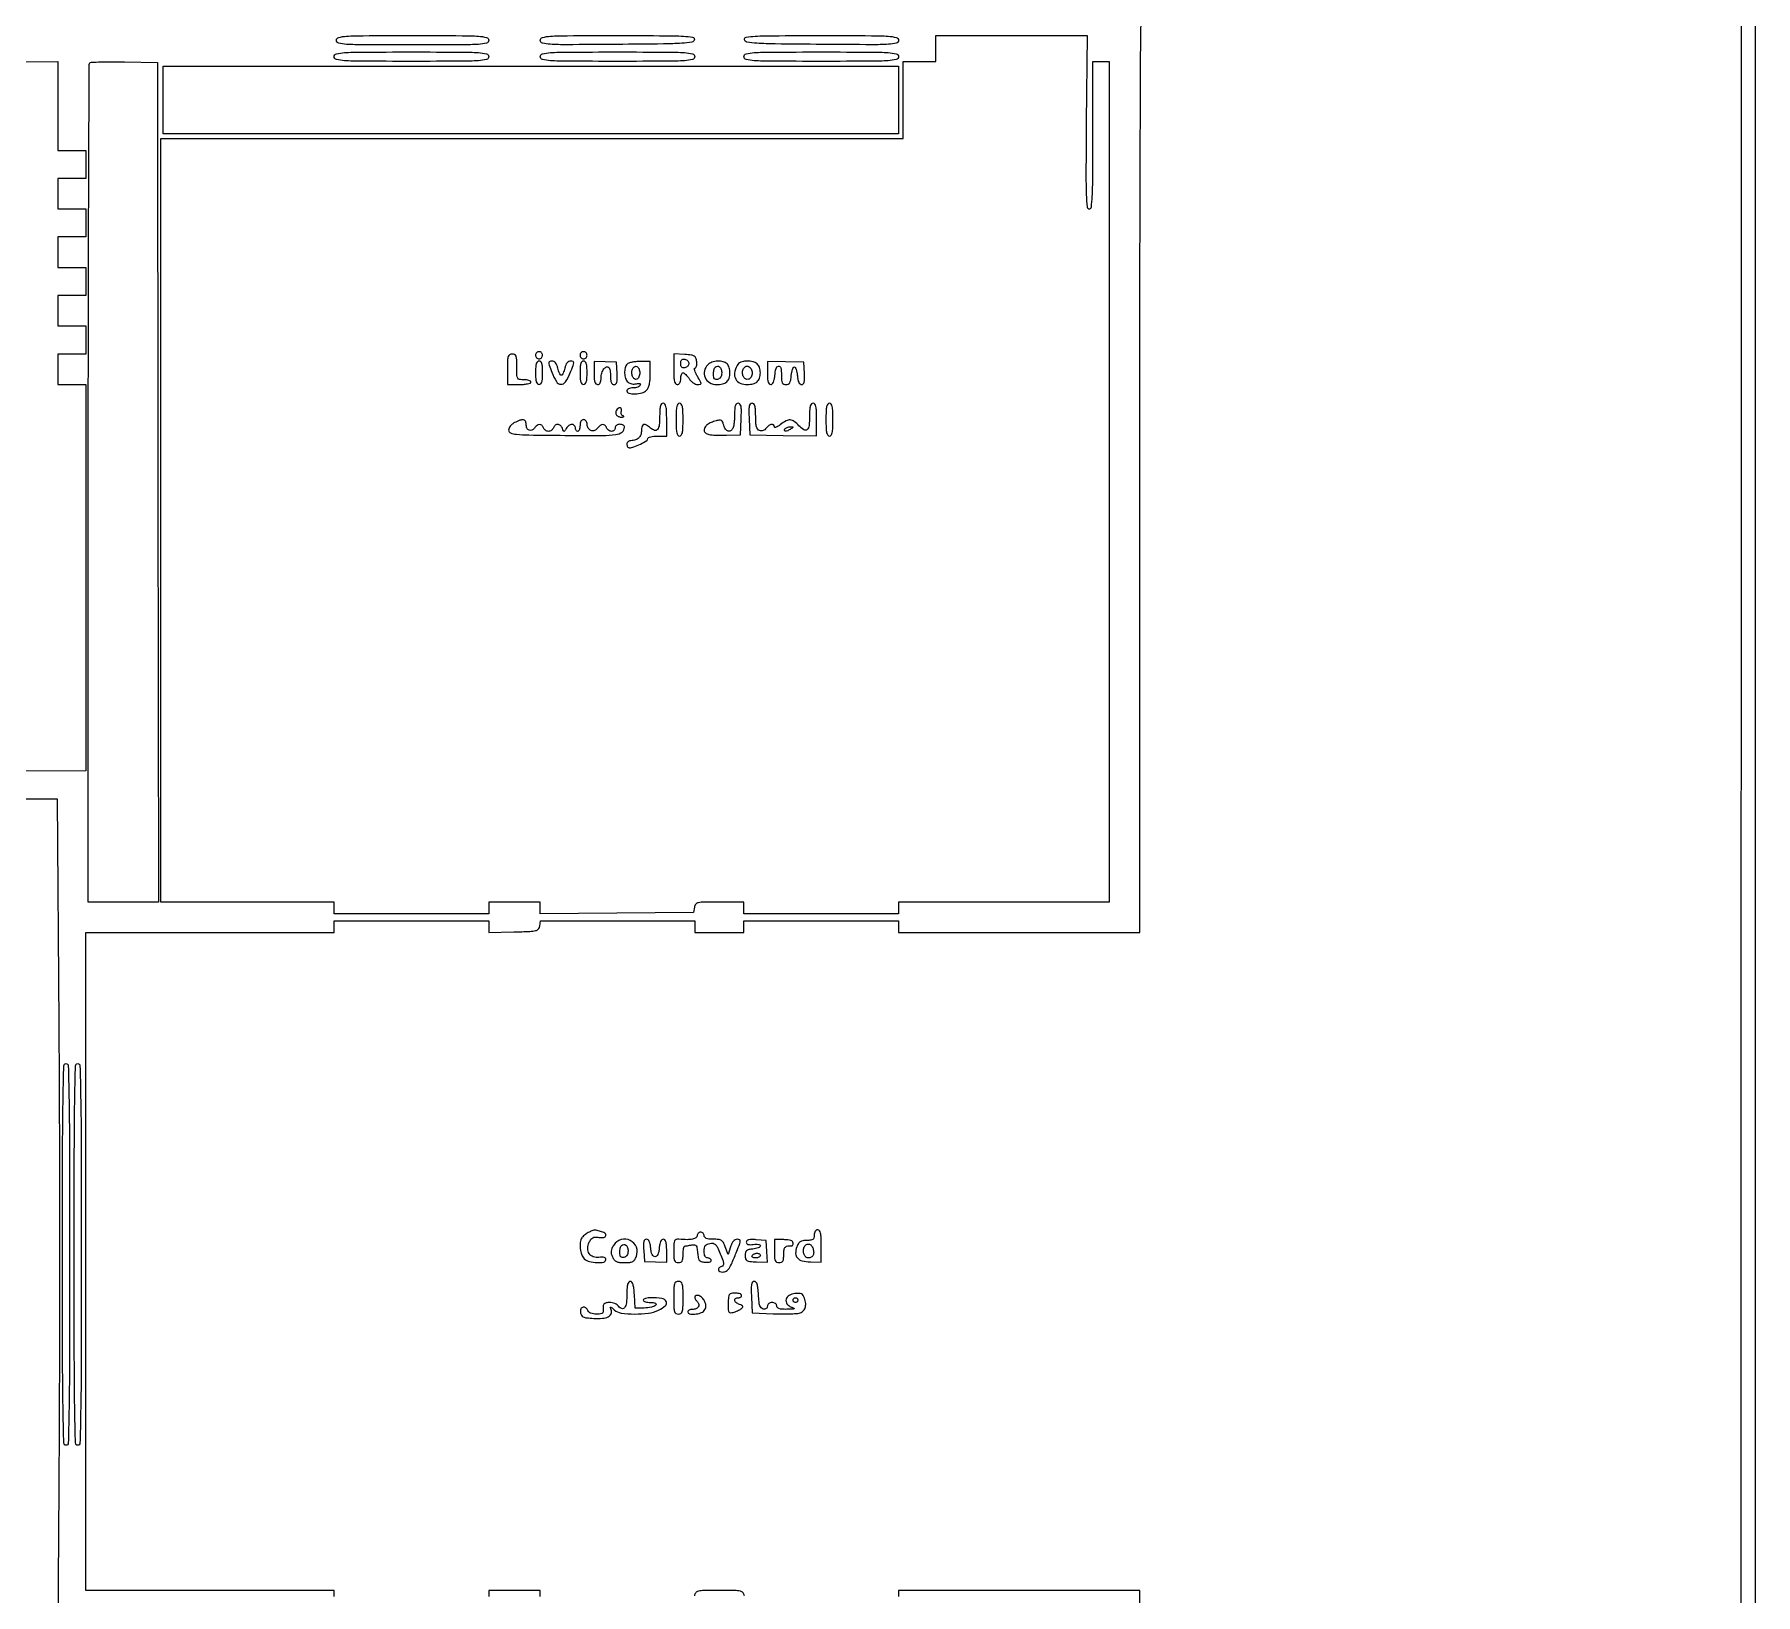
# Model space of a CAD drawing. Extents: x 0 to 1316, y 0 to 1875.
# Drawn here: x 581 to 1316, y 827 to 1494 of the extents above; entities that cross this region are included whole.
import ezdxf

# ---------------------------------------------------------------- set-up
doc = ezdxf.new("R2010")
doc.units = 0

msp = doc.modelspace()

# ---------------------------------------------------------------- linework, layer by layer
for points in [[(800.134204, 105.25, -0.000001), (792.412354, 142.427477)], [(727.514282, 446.536164, 0.000002), (714.449329, 385.963021, 0.000161)], [(636.871646, 33.320935, 0.000003), (624.372119, 93.683216, 0.000117)], [(709, 826.5), (709, 829), (656, 829), (603, 829), (603, 969.5), (603, 1110), (656, 1110), (709, 1110), (709, 1112.5), (709, 1115), (742, 1115), (775, 1115), (775, 1112.466168), (775, 1109.932337), (785.75, 1110.216168, 0.003557), (792.527116, 1110.443356, 0.046133), (795.027923, 1110.777491, 0.15398), (796.22484, 1111.479726, 0.149492), (796.819551, 1112.75), (797.139102, 1115), (830.069551, 1115), (863, 1115), (863, 1112.5), (863, 1110), (873.5, 1110), (884, 1110), (884, 1112.5), (884, 1115), (917, 1115), (950, 1115), (950, 1112.5), (950, 1110), (1001.5, 1110), (1053, 1110), (1053, 1293.83807, -0.000333), (1053.048042, 1366.020134, -0.00046), (1053.19386, 1430.771274, -0.000285), (1053.397849, 1485.261953, -0.005748), (1053.659947, 1501.83807)], [(432.75, 1481.753086), (591, 1482.006172), (591, 1463.003086), (591, 1444), (597, 1444), (603, 1444), (603, 1438), (603, 1432), (597, 1432), (591, 1432), (591, 1425.5), (591, 1419), (597, 1419), (603, 1419), (603, 1413), (603, 1407), (597, 1407), (591, 1407), (591, 1400.5), (591, 1394), (597, 1394), (603, 1394), (603, 1388), (603, 1382), (597, 1382), (591, 1382), (591, 1375.5), (591, 1369), (597, 1369), (603, 1369), (603, 1363), (603, 1357), (597, 1357), (591, 1357), (591, 1350.5), (591, 1344), (597, 1344), (603, 1344), (603, 1261.5), (603, 1179), (570.75, 1178.881866, 0.00182)], [(551.344423, 1167), (590.688846, 1167), (591.412666, 1070.873214, -0.001204), (591.638644, 1026.753927, -0.000678), (591.711375, 973.20529, -0.000677), (591.638371, 919.158455, -0.001108), (591.41312, 873.373214), (590.689754, 772)], [(884.180449, 826.75, 0.143376), (883.606414, 828.015354, 0.164579), (882.468493, 828.687999, 0.048395), (880.087033, 828.953228, 0.00355), (873.5, 829, 0.00355), (866.912967, 828.953228, 0.048395), (864.531507, 828.687999, 0.164579), (863.393586, 828.015354, 0.143376), (862.819551, 826.75)]]:
    msp.add_lwpolyline(points, format="xyb")
for points in [[(1316, 0), (1316, 937.5), (1316, 1875), (658, 1875), (0, 1875), (0, 937.5), (0, 0)], [(1310.00107, 1869), (1309.750535, 937.75), (1309.5, 6.5)], [(797, 826.486336), (797, 829), (786, 829), (775, 829), (775, 826.5)], [(1053, 637), (1053, 829), (1001.5, 829), (950, 829), (950, 826.486336)]]:
    msp.add_lwpolyline(points)
for points in [[(1030.18366, 1456.000606, 0.00101), (1030.042415, 1434.369228, 0.00957), (1030.177962, 1425.105094, 0.013908), (1030.501884, 1419.85199, 0.388265), (1031.43366, 1419, 0.379065), (1032.354761, 1419.815493, 0.01795), (1032.737569, 1424.277645, 0.01119), (1032.955031, 1432.239925, 0.001231), (1033, 1450.5), (1033, 1482), (1036.5, 1482), (1040, 1482), (1040, 1302.5), (1040, 1123), (995, 1123), (950, 1123), (950, 1120.5), (950, 1118), (917, 1118), (884, 1118), (884, 1120.5), (884, 1123), (873.569551, 1123, 0.003514), (866.934007, 1122.95336, 0.048104), (864.539294, 1122.688412, 0.16419), (863.3959, 1122.01571, 0.144095), (862.819551, 1120.75), (862.5, 1118.5), (829.75, 1118.236336), (797, 1117.972671), (797, 1120.486336), (797, 1123), (786, 1123), (775, 1123), (775, 1120.5), (775, 1118), (742, 1118), (709, 1118), (709, 1120.5), (709, 1123), (672, 1123), (635, 1123), (635, 1286), (635, 1449), (793.5, 1449), (952, 1449), (952, 1465.5), (952, 1482), (959, 1482), (966, 1482), (966, 1487.5), (966, 1493), (998.25, 1493.000606), (1030.5, 1493.001211)], [(775, 1491, -0.343102), (774.061131, 1489.792857, -0.046852), (770.6875, 1489.265385, -0.014494), (763.654485, 1489.036906, -0.000872), (742.5, 1489, -0.000872), (721.345515, 1489.036906, -0.014494), (714.3125, 1489.265385, -0.046852), (710.938869, 1489.792857, -0.343102), (710, 1491, -0.343102), (710.938869, 1492.207143, -0.046852), (714.3125, 1492.734615, -0.014494), (721.345515, 1492.963094, -0.000872), (742.5, 1493, -0.000872), (763.654485, 1492.963094, -0.014494), (770.6875, 1492.734615, -0.046852), (774.061131, 1492.207143, -0.343102)], [(862.809924, 1491.25, -0.314964), (861.724018, 1490.196085, -0.024851), (857.504629, 1489.727932, -0.012113), (849.617597, 1489.43926, -0.001076), (829.7366, 1489.236336, -0.000842), (808.291181, 1489.09973, -0.014524), (801.281573, 1489.27052, -0.048505), (797.942504, 1489.776336, -0.343508), (797, 1490.986336, -0.343321), (797.948163, 1492.204444, -0.046819), (801.356112, 1492.734779, -0.014356), (808.474854, 1492.963374, -0.000848), (830.073324, 1493, -0.000981), (850.47523, 1492.959951, -0.012371), (858.169832, 1492.739317, -0.029539), (862.086598, 1492.296942, -0.419661)], [(950, 1490.986336, -0.343508), (949.057496, 1489.776336, -0.048505), (945.718427, 1489.27052, -0.014524), (938.708819, 1489.09973, -0.000842), (917.2634, 1489.236336, -0.001076), (897.382403, 1489.43926, -0.012113), (889.495371, 1489.727932, -0.024851), (885.275982, 1490.196085, -0.314964), (884.190076, 1491.25, -0.419661), (884.913402, 1492.296942, -0.029539), (888.830168, 1492.739317, -0.012371), (896.52477, 1492.959951, -0.000981), (916.926676, 1493, -0.000848), (938.525146, 1492.963374, -0.014356), (945.643888, 1492.734779, -0.046819), (949.051837, 1492.204444, -0.343321)], [(775, 1484, -0.344545), (774.054397, 1482.790651, -0.045791), (770.625, 1482.265152, -0.014277), (763.488419, 1482.036842, -0.000857), (742, 1482, -0.000857), (720.511581, 1482.036842, -0.014277), (713.375, 1482.265152, -0.045791), (709.945603, 1482.790651, -0.344545), (709, 1484, -0.344545), (709.945603, 1485.209349, -0.045791), (713.375, 1485.734848, -0.014277), (720.511581, 1485.963158, -0.000857), (742, 1486, -0.000857), (763.488419, 1485.963158, -0.014277), (770.625, 1485.734848, -0.045791), (774.054397, 1485.209349, -0.344545)], [(863, 1484, -0.344545), (862.054397, 1482.790651, -0.045791), (858.625, 1482.265152, -0.014277), (851.488419, 1482.036842, -0.000857), (830, 1482, -0.000857), (808.511581, 1482.036842, -0.014277), (801.375, 1482.265152, -0.045791), (797.945603, 1482.790651, -0.344545), (797, 1484, -0.344545), (797.945603, 1485.209349, -0.045791), (801.375, 1485.734848, -0.014277), (808.511581, 1485.963158, -0.000857), (830, 1486, -0.000857), (851.488419, 1485.963158, -0.014277), (858.625, 1485.734848, -0.045791), (862.054397, 1485.209349, -0.344545)], [(950, 1484, -0.344545), (949.054397, 1482.790651, -0.045791), (945.625, 1482.265152, -0.014277), (938.488419, 1482.036842, -0.000857), (917, 1482, -0.000857), (895.511581, 1482.036842, -0.014277), (888.375, 1482.265152, -0.045791), (884.945603, 1482.790651, -0.344545), (884, 1484, -0.344545), (884.945603, 1485.209349, -0.045791), (888.375, 1485.734848, -0.014277), (895.511581, 1485.963158, -0.000857), (917, 1486, -0.000857), (938.488419, 1485.963158, -0.014277), (945.625, 1485.734848, -0.045791), (949.054397, 1485.209349, -0.344545)], [(633.752732, 1302.25), (634.005464, 1123), (619.002732, 1123), (604, 1123), (604, 1301.833333, -0.000363), (604.049819, 1370.454374, -0.000602), (604.203553, 1428.337928, -0.000021), (604.407732, 1480.674865, -0.197888), (604.692946, 1481.359613, -0.188595), (605.314963, 1481.631876, -0.002884), (609.311599, 1481.767849, -0.007278), (614.005088, 1481.832083, -0.004695), (619.442946, 1481.77628), (633.5, 1481.5)], [(783, 1350.5), (783, 1344), (788, 1344, 0.01883), (789.916554, 1344.072205, 0.03053), (791.53125, 1344.29375, 0.031449), (792.719449, 1344.610183, 0.322437), (793, 1345, 0.254951), (792.790443, 1345.384262, 0.06271), (792.11875, 1345.70625, 0.048861), (791.149251, 1345.927234, 0.031626), (790, 1346, -0.041432), (788.16795, 1346.152071, -0.230406), (787.386364, 1346.708333, -0.11737), (787.057336, 1347.917511, -0.008002), (787, 1351.5, 0.009792), (786.938496, 1354.640147, 0.077556), (786.659091, 1356.0625, 0.189837), (786.054152, 1356.746716, 0.118451), (785, 1357, 0.134481), (783.93396, 1356.707995, 0.186514), (783.326923, 1355.9375, 0.067313), (783.056399, 1354.303549, 0.007414)], [(795, 1356.5, 0.099038), (795.114514, 1355.927543, 0.097945), (795.440625, 1355.440625, 0.097945), (795.927543, 1355.114514, 0.099038), (796.5, 1355, 0.099038), (797.072457, 1355.114514, 0.097945), (797.559375, 1355.440625, 0.097945), (797.885486, 1355.927543, 0.099038), (798, 1356.5, 0.099038), (797.885486, 1357.072457, 0.097945), (797.559375, 1357.559375, 0.097945), (797.072457, 1357.885486, 0.099038), (796.5, 1358, 0.099038), (795.927543, 1357.885486, 0.097945), (795.440625, 1357.559375, 0.097945), (795.114514, 1357.072457, 0.099038)], [(795, 1349, 0.014068), (795.069243, 1346.539511, 0.058865), (795.325, 1345.083333, 0.122766), (795.79299, 1344.295059, 0.200296), (796.5, 1344, 0.200296), (797.20701, 1344.295059, 0.122766), (797.675, 1345.083333, 0.058865), (797.930757, 1346.539511, 0.014068), (798, 1349, 0.014068), (797.930757, 1351.460489, 0.058865), (797.675, 1352.916667, 0.122766), (797.20701, 1353.704941, 0.200296), (796.5, 1354, 0.200296), (795.79299, 1353.704941, 0.122766), (795.325, 1352.916667, 0.058865), (795.069243, 1351.460489, 0.014068)], [(801.989947, 1349.25, 0.042516), (803.91098, 1345.238301, 0.255572), (805.82711, 1344.092858, 0.264936), (807.770663, 1345.103731, 0.044867), (809.79073, 1348.95061, 0.004822), (811.095337, 1352.177308, 0.082286), (811.333343, 1353.291912, 0.318873), (810.999595, 1353.811245, 0.095853), (810.024036, 1354, 0.111459), (809.163883, 1353.805844, 0.107244), (808.45662, 1353.259563, 0.081679), (807.903908, 1352.330038, 0.039334), (807.5, 1351, -0.025133), (807.186336, 1349.85084, -0.036749), (806.787574, 1348.88125, -0.04072), (806.366866, 1348.187362, -0.240576), (806, 1348, -0.240576), (805.633134, 1348.187362, -0.04072), (805.212426, 1348.88125, -0.036749), (804.813664, 1349.85084, -0.025133), (804.5, 1351, 0.039618), (804.09976, 1352.315275, 0.079354), (803.549251, 1353.248477, 0.104291), (802.851731, 1353.80293, 0.116469), (802.017189, 1354, 0.085755), (801.036891, 1353.830623, 0.315614), (800.692401, 1353.345189, 0.087076), (800.868564, 1352.306352, 0.00498)], [(814, 1356.5, 0.099038), (814.114514, 1355.927543, 0.097945), (814.440625, 1355.440625, 0.097945), (814.927543, 1355.114514, 0.099038), (815.5, 1355, 0.099038), (816.072457, 1355.114514, 0.097945), (816.559375, 1355.440625, 0.097945), (816.885486, 1355.927543, 0.099038), (817, 1356.5, 0.099038), (816.885486, 1357.072457, 0.097945), (816.559375, 1357.559375, 0.097945), (816.072457, 1357.885486, 0.099038), (815.5, 1358, 0.099038), (814.927543, 1357.885486, 0.097945), (814.440625, 1357.559375, 0.097945), (814.114514, 1357.072457, 0.099038)], [(814, 1349, 0.014068), (814.069243, 1346.539511, 0.058865), (814.325, 1345.083333, 0.122766), (814.79299, 1344.295059, 0.200296), (815.5, 1344, 0.200296), (816.20701, 1344.295059, 0.122766), (816.675, 1345.083333, 0.058865), (816.930757, 1346.539511, 0.014068), (817, 1349, 0.014068), (816.930757, 1351.460489, 0.058865), (816.675, 1352.916667, 0.122766), (816.20701, 1353.704941, 0.200296), (815.5, 1354, 0.200296), (814.79299, 1353.704941, 0.122766), (814.325, 1352.916667, 0.058865), (814.069243, 1351.460489, 0.014068)], [(820, 1348.928634, 0.014393), (820.069663, 1346.509116, 0.059537), (820.326086, 1345.071439, 0.123351), (820.794316, 1344.291905, 0.198662), (821.5, 1344, 0.149189), (822.142824, 1344.19617, 0.125119), (822.619681, 1344.729593, 0.084072), (822.908949, 1345.624084, 0.036272), (823, 1346.877555, -0.076185), (823.309471, 1348.896826, -0.085284), (824.207285, 1350.645602, -0.133147), (825.334046, 1351.522974, -0.304483), (826.342009, 1351.324657, -0.134572), (826.598003, 1350.87533, -0.021738), (826.806715, 1349.880785, -0.022659), (826.951792, 1348.657815, -0.018193), (827, 1347.333333, 0.027319), (827.084079, 1345.795655, 0.08198), (827.366609, 1344.785978, 0.136351), (827.856543, 1344.21305, 0.149166), (828.554791, 1344, 0.176746), (829.291503, 1344.268819, 0.154644), (829.731888, 1344.96476, 0.067366), (829.897463, 1346.306362, 0.013087), (829.804791, 1348.75), (829.5, 1353.5), (824.75, 1353.678634), (820, 1353.857269)], [(834.116667, 1352.716667, 0.142078), (833.247522, 1351.137484, 0.067563), (833.046553, 1348.804922, 0.067506), (833.474934, 1346.500319, 0.14079), (834.494674, 1345.00442, 0.075743), (835.218302, 1344.569153, 0.048968), (836.156126, 1344.28677, 0.048189), (837.152213, 1344.18853, 0.064535), (838.051778, 1344.303289, -0.034585), (838.914146, 1344.466133, -0.121015), (839.471538, 1344.397018, -0.239176), (839.724075, 1344.118795, -0.151185), (839.709487, 1343.671314, -0.163127), (839.365592, 1343.224615, -0.059244), (838.644515, 1342.855653, -0.050874), (837.697216, 1342.610799, -0.041559), (836.652383, 1342.539421, 0.043764), (835.60835, 1342.463478, 0.070195), (834.756615, 1342.199778, 0.095414), (834.197671, 1341.791682, 0.1897), (834, 1341.289421, 0.352699), (834.831443, 1340.257359, 0.062063), (837.49484, 1340.015605, 0.056279), (840.487657, 1340.455335, 0.132537), (842.428571, 1341.571429, 0.095858), (843.113431, 1342.584904, 0.044964), (843.603007, 1344.096243, 0.035938), (843.903265, 1346.062213, 0.01993), (844, 1348.488095), (844, 1353.833333), (839.616667, 1353.833333, 0.023306), (837.85671, 1353.751254, 0.026782), (836.192917, 1353.505312, 0.027361), (834.825382, 1353.148809, 0.119483)], [(854, 1350.554791, 0.009305), (854.062459, 1347.198775, 0.046972), (854.30721, 1345.342465, 0.107872), (854.769553, 1344.360082, 0.233089), (855.5, 1344, 0.140575), (856.11998, 1344.177821, 0.118484), (856.6, 1344.666667, 0.088208), (856.90137, 1345.456621, 0.04716), (857, 1346.5, -0.037227), (857.071381, 1347.457407, -0.055982), (857.286978, 1348.265625, -0.073461), (857.602696, 1348.818073, -0.230177), (857.976947, 1349, -0.158967), (858.457953, 1348.843107, -0.033093), (859.148097, 1348.265625, -0.031663), (859.893163, 1347.457099, -0.025313), (860.591957, 1346.5, 0.0501), (861.365581, 1345.543634, 0.046625), (862.33157, 1344.734375, 0.049893), (863.33519, 1344.180275, 0.101535), (864.213786, 1344, 0.040165), (865.378175, 1344.093686, 0.374533), (865.675458, 1344.451324, 0.123097), (865.479609, 1345.164019, 0.004976), (864.132501, 1347.5, -0.020718), (863.413187, 1348.843348, -0.040862), (862.977414, 1349.971875, -0.064482), (862.853962, 1350.746505, -0.422808), (863.100148, 1351, 0.255462), (863.471906, 1351.203202, 0.07905), (863.736541, 1351.807812, 0.057014), (863.86258, 1352.696436, 0.035403), (863.816422, 1353.75, 0.054549), (863.462855, 1355.305172, 0.175693), (862.805764, 1356.117114, 0.106113), (861.558363, 1356.545983, 0.01391), (858.75, 1356.804791), (854, 1357.109582)], [(860.5, 1353, -0.111169), (860.367648, 1352.412083, -0.081628), (859.985937, 1351.86097, -0.076288), (859.418687, 1351.429863, -0.076985), (858.75, 1351.190371, -0.080835), (857.958137, 1351.167453, -0.169023), (857.414557, 1351.441706, -0.141833), (857.09901, 1352.037793, -0.051314), (857, 1353, -0.051314), (857.09901, 1353.962207, -0.141833), (857.414557, 1354.558294, -0.169023), (857.958137, 1354.832547, -0.080835), (858.75, 1354.809629, -0.076985), (859.418687, 1354.570137, -0.076288), (859.985937, 1354.13903, -0.081628), (860.367648, 1353.587917, -0.111169)], [(868.571429, 1352.428571, 0.140741), (867.115591, 1349.799734, 0.162941), (867.391458, 1346.962788, 0.158063), (869.337574, 1344.803458, 0.131692), (872.335184, 1344, 0.05725), (874.896748, 1344.294266, 0.124231), (876.645388, 1345.195636, 0.136713), (877.655276, 1346.750879, 0.07619), (878, 1349, 0.040779), (877.911486, 1350.083486, 0.035729), (877.6475, 1351.18875, 0.03742), (877.260669, 1352.155329, 0.082665), (876.8, 1352.8, 0.138997), (875.147462, 1353.722572, 0.069627), (872.745952, 1353.948792, 0.068367), (870.316187, 1353.502557, 0.117346)], [(881.035184, 1352.065741, 0.086577), (879.994305, 1348.910785, 0.164335), (880.467328, 1346.308486, 0.171996), (882.393086, 1344.603828, 0.096274), (885.5, 1344, 0.060749), (887.963377, 1344.300402, 0.124416), (889.668501, 1345.210454, 0.133697), (890.661293, 1346.769063, 0.075479), (891, 1349, 0.07619), (890.655276, 1351.249121, 0.136713), (889.645388, 1352.804364, 0.124231), (887.896748, 1353.705734, 0.05725), (885.335184, 1354, 0.039042), (883.82807, 1353.882139, 0.066754), (882.620649, 1353.522618, 0.079318), (881.697281, 1352.916317, 0.085226)], [(894, 1348.886205, 0.015056), (894.070551, 1346.543763, 0.056637), (894.323658, 1345.098515, 0.112603), (894.773505, 1344.295779, 0.212032), (895.439635, 1344, 0.187258), (896.074866, 1344.24655, 0.096719), (896.589725, 1344.94168, 0.06284), (896.96759, 1346.085193, 0.027338), (897.189635, 1347.6727, -0.038913), (897.709729, 1350.85317, -0.305459), (898.761993, 1351.810132, -0.405212), (899.733119, 1351.109634, -0.044008), (900, 1348.083333, 0.016959), (900.073928, 1345.904333, 0.094184), (900.368753, 1344.776302, 0.180701), (900.957879, 1344.20528, 0.103429), (901.939635, 1344, 0.105153), (902.900713, 1344.20438, 0.154028), (903.543274, 1344.773341, 0.09217), (903.946438, 1345.855585, 0.022555), (904.189635, 1347.75, -0.024975), (904.381155, 1349.18681, -0.038447), (904.70258, 1350.398438, -0.044348), (905.093446, 1351.262516, -0.270672), (905.5, 1351.5, -0.270672), (905.906554, 1351.262516, -0.044348), (906.29742, 1350.398438, -0.038447), (906.618845, 1349.18681, -0.024975), (906.810365, 1347.75, 0.025772), (907.035105, 1346.084241, 0.065824), (907.414141, 1344.929252, 0.105405), (907.94263, 1344.246319, 0.177368), (908.615156, 1344, 0.190895), (909.311981, 1344.276102, 0.1437), (909.733212, 1344.993632, 0.063992), (909.893859, 1346.353463, 0.013466), (909.804791, 1348.75), (909.5, 1353.5), (901.75, 1353.636205), (894, 1353.772411)], [(839.5, 1349, -0.050064), (839.407308, 1348.076578, -0.056662), (839.132967, 1347.229739, -0.064911), (838.729077, 1346.579954, -0.141756), (838.250526, 1346.250175, -0.243271), (837.237026, 1346.409078, -0.134073), (836.436755, 1347.416197, -0.098804), (836.106155, 1348.983229, -0.094621), (836.393537, 1350.583158, -0.154883), (837.218381, 1351.616347, -0.271668), (838.276661, 1351.679078, -0.18325), (839.181218, 1350.682423, -0.093904)], [(874.5, 1348.930362, -0.057369), (874.382328, 1347.908167, -0.084993), (874.032871, 1347.078857, -0.098364), (873.47493, 1346.497069, -0.10538), (872.75, 1346.190371, -0.085129), (871.937107, 1346.173781, -0.181826), (871.396778, 1346.475427, -0.13581), (871.091008, 1347.13874, -0.040516), (871, 1348.260009, -0.026018), (871.0506, 1349.23175, -0.028656), (871.201953, 1350.161664, -0.029777), (871.421982, 1350.932121, -0.11239), (871.6875, 1351.354167, -0.169071), (872.642997, 1351.816223, -0.209682), (873.578324, 1351.529016, -0.140829), (874.266144, 1350.478436, -0.075105)], [(887.5, 1349, -0.054498), (887.387741, 1347.973131, -0.077687), (887.054158, 1347.12027, -0.092576), (886.533742, 1346.517889, -0.121439), (885.875827, 1346.214603, -0.180762), (884.660852, 1346.419921, -0.144147), (883.739343, 1347.390624, -0.115534), (883.363728, 1348.905586, -0.095135), (883.657212, 1350.549092, -0.174274), (884.61279, 1351.657494, -0.228195), (885.92933, 1351.743873, -0.17702), (887.075126, 1350.711026, -0.122301)], [(829.5, 1333, 0.147679), (829.220748, 1331.95168, 0.160354), (829.582733, 1330.962799, 0.137653), (830.524852, 1330.278329, 0.100681), (831.809017, 1330.078947, 0.025286), (832.409336, 1330.137491, 0.177083), (832.663567, 1330.275819, 0.435381), (832.646252, 1330.449608, 0.066064), (832.306177, 1330.643555, -0.117756), (831.893044, 1330.938992, -0.098459), (831.624841, 1331.408199, -0.090662), (831.543046, 1331.979661, -0.08212), (831.663166, 1332.564608, 0.161065), (831.705919, 1333.473189, 0.282096), (831.172726, 1333.968443, 0.195982), (830.2811, 1333.798412, 0.110883)], [(848, 1330.559017, -0.024925), (847.808765, 1326.725234, -0.137557), (847.0626, 1324.818873, -0.31631), (845.827999, 1324.421194, -0.109048), (844.108246, 1325.402039, 0.043177), (842.399954, 1326.698708, 0.208024), (841.221184, 1326.880199, 0.26857), (840.483702, 1326.147439, 0.066059), (840.25, 1324.386271, -0.081411), (839.948998, 1322.549873, -0.119315), (839.07976, 1321.170892, -0.116327), (837.657008, 1320.319521, -0.074859), (835.75, 1320.015313, 0.084232), (835.081688, 1319.895896, 0.092453), (834.514063, 1319.563873, 0.099524), (834.134359, 1319.07337, 0.115601), (834, 1318.5, 0.067037), (834.077223, 1317.926619, 0.083929), (834.303185, 1317.440625, 0.099506), (834.638528, 1317.115611, 0.143829), (835.032119, 1317, 0.090828), (836.947048, 1317.350753, 0.024458), (839.790411, 1318.590709, 0.017982), (842.485764, 1320.049534, 0.265686), (843, 1320.948973, -0.289276), (843.256532, 1321.355273, -0.046907), (844.175, 1321.691261, -0.039442), (845.46714, 1321.923861, -0.02482), (847, 1322), (851, 1322), (851, 1329, 0.008455), (850.938899, 1332.613168, 0.044348), (850.696429, 1334.583333, 0.103378), (850.235889, 1335.622643, 0.241448), (849.5, 1336, 0.210155), (848.785402, 1335.68577, 0.118863), (848.318921, 1334.843169, 0.054983), (848.0669, 1333.272988, 0.012323)], [(855, 1329, 0.008455), (855.061101, 1325.386832, 0.044348), (855.303571, 1323.416667, 0.103378), (855.764111, 1322.377357, 0.241448), (856.5, 1322, 0.241448), (857.235889, 1322.377357, 0.103378), (857.696429, 1323.416667, 0.044348), (857.938899, 1325.386832, 0.008455), (858, 1329, 0.008455), (857.938899, 1332.613168, 0.044348), (857.696429, 1334.583333, 0.103378), (857.235889, 1335.622643, 0.241448), (856.5, 1336, 0.241448), (855.764111, 1335.622643, 0.103378), (855.303571, 1334.583333, 0.044348), (855.061101, 1332.613168, 0.008455)], [(880, 1331.581787, -0.012335), (879.955403, 1329.774285, -0.012872), (879.821697, 1327.996775, -0.012632), (879.628115, 1326.469575, -0.053817), (879.393011, 1325.581787, -0.131506), (878.500118, 1324.351792, -0.235458), (877.309069, 1324.086858, -0.184119), (876.147067, 1324.895166, -0.088468), (875.391472, 1326.576387, 0.037406), (874.939769, 1327.936336, 0.162311), (874.388619, 1328.568202, 0.159801), (873.563123, 1328.748284, 0.035957), (872.128014, 1328.495994, 0.038606), (869.975702, 1327.775381, 0.067189), (868.357911, 1326.817843, 0.087838), (867.351401, 1325.686257, 0.138816), (867, 1324.444943, 0.238777), (867.546833, 1323.36516, 0.104722), (869.048518, 1322.68632, 0.048645), (871.803252, 1322.357897, 0.011125), (876.5, 1322.361665), (882.5, 1322.5), (882.79569, 1329.25, 0.007905), (882.896659, 1332.859108, 0.048856), (882.738402, 1334.706079, 0.12709), (882.301948, 1335.643027, 0.224154), (881.54569, 1336, 0.176555), (880.820961, 1335.735858, 0.134616), (880.337461, 1335.035398, 0.067409), (880.072735, 1333.742233, 0.016829)], [(886.20431, 1329.25), (886.5, 1322.5), (900.75, 1322.286726), (915, 1322.073453), (915, 1329.036726, 0.008519), (914.938794, 1332.628673, 0.044554), (914.696146, 1334.589454, 0.103747), (914.235455, 1335.624046, 0.240776), (913.5, 1336, 0.210155), (912.785402, 1335.68577, 0.118863), (912.318921, 1334.843169, 0.054983), (912.0669, 1333.272988, 0.012323), (912, 1330.559017, -0.023644), (911.804616, 1326.429604, -0.184993), (910.965094, 1324.736886, -0.344503), (909.600825, 1324.626142, -0.060284), (907.49648, 1326.409297, 0.045559), (905.4656, 1328.235316, 0.144868), (903.770774, 1328.860792, 0.141401), (901.982894, 1328.470121, 0.042638), (899.634859, 1326.92742, -0.023838), (898.622783, 1326.206646, -0.05216), (897.77399, 1325.778731, -0.105969), (897.219837, 1325.694081, -0.396872), (897, 1325.92742, 0.225104), (896.624656, 1326.718887, 0.216371), (895.764538, 1326.946749, 0.121203), (894.582748, 1326.435311, 0.072569), (893.50485, 1325.33752, -0.069751), (892.899771, 1324.714322, -0.078861), (892.170017, 1324.312355, -0.083977), (891.391778, 1324.171929, -0.094622), (890.644608, 1324.306135, -0.147436), (889.857667, 1324.915837, -0.089757), (889.352854, 1325.988598, -0.051219), (889.077316, 1327.712997, -0.014026), (889, 1330.468615, 0.011724), (888.934101, 1333.278581, 0.056458), (888.68014, 1334.855353, 0.126347), (888.199868, 1335.686723, 0.20156), (887.45431, 1336, 0.224154), (886.698052, 1335.643027, 0.12709), (886.261598, 1334.706079, 0.048856), (886.103341, 1332.859108, 0.007905)], [(919, 1329, 0.008455), (919.061101, 1325.386832, 0.044348), (919.303571, 1323.416667, 0.103378), (919.764111, 1322.377357, 0.241448), (920.5, 1322, 0.241448), (921.235889, 1322.377357, 0.103378), (921.696429, 1323.416667, 0.044348), (921.938899, 1325.386832, 0.008455), (922, 1329, 0.008455), (921.938899, 1332.613168, 0.044348), (921.696429, 1334.583333, 0.103378), (921.235889, 1335.622643, 0.241448), (920.5, 1336, 0.241448), (919.764111, 1335.622643, 0.103378), (919.303571, 1334.583333, 0.044348), (919.061101, 1332.613168, 0.008455)], [(786, 1327.705725, 0.056314), (785.035548, 1327.072634, 0.054933), (784.227652, 1326.235539, 0.059445), (783.681983, 1325.323454, 0.105487), (783.5, 1324.470467, 0.313073), (784.30099, 1323.316614, 0.066671), (786.817415, 1322.743256, 0.019205), (792.164981, 1322.462403, 0.001292), (807.463675, 1322.286716, 0.002435), (823.521387, 1322.221986, 0.033523), (829.326132, 1322.616494, 0.129552), (831.955099, 1323.704985, 0.231068), (832.984687, 1325.75, 0.158219), (832.836402, 1326.226684, 0.098647), (832.408002, 1326.632812, 0.080065), (831.763678, 1326.906955, 0.060695), (831, 1327, 0.072314), (830.230589, 1326.888136, 0.08892), (829.583333, 1326.5625, 0.10214), (829.153209, 1326.075754, 0.130775), (829, 1325.5, -0.101174), (828.882975, 1324.927588, -0.098422), (828.550156, 1324.440625, -0.097427), (828.053098, 1324.114397, -0.096942), (827.468615, 1324, -0.088478), (826.840167, 1324.112085, -0.06652), (826.217991, 1324.440625, -0.065663), (825.696157, 1324.926585, -0.081035), (825.361626, 1325.5, 0.107809), (824.658001, 1326.571165, 0.207117), (823.716204, 1326.93251, 0.16188), (822.624466, 1326.517733, 0.063929), (821.50485, 1325.33752, -0.146705), (820.196507, 1324.346843, -0.177879), (818.666939, 1324.339678, -0.17145), (817.456488, 1325.332599, -0.136897), (817, 1326.968615, 0.070174), (816.889078, 1327.75506, 0.089187), (816.565397, 1328.411436, 0.103496), (816.079202, 1328.845225, 0.131307), (815.5, 1329, 0.140575), (814.88002, 1328.822179, 0.118484), (814.4, 1328.333333, 0.088208), (814.09863, 1327.543379, 0.04716), (814, 1326.5, -0.038131), (813.926884, 1325.542644, -0.057076), (813.70625, 1324.734375, -0.074992), (813.382936, 1324.182831, -0.226478), (813, 1324, -0.148195), (812.618646, 1324.115568, -0.098894), (812.29375, 1324.440625, -0.082425), (812.074694, 1324.926543, -0.064853), (812, 1325.5, 0.200414), (811.557486, 1326.559659, 0.214166), (810.509125, 1326.951472, 0.146054), (809.173724, 1326.457417, 0.104083), (808.11694, 1325.25, -0.010895), (807.476997, 1324.166104, -0.259519), (807.178528, 1324, -0.295615), (806.907449, 1324.175617, -0.013333), (806.460261, 1325.25, 0.111222), (805.656941, 1326.451635, 0.175431), (804.532935, 1326.943705, 0.190361), (803.42266, 1326.586951, 0.130043), (802.638374, 1325.5, -0.082567), (802.301499, 1324.926584, -0.065885), (801.77279, 1324.440625, -0.06638), (801.140446, 1324.112107, -0.086862), (800.5, 1324, -0.086862), (799.859554, 1324.112107, -0.06638), (799.22721, 1324.440625, -0.065885), (798.698501, 1324.926584, -0.082567), (798.361626, 1325.5, 0.107717), (797.658855, 1326.570286, 0.206575), (796.717751, 1326.932877, 0.162064), (795.627702, 1326.521337, 0.064362), (794.511946, 1325.347225, -0.128446), (793.388186, 1324.431151, -0.224137), (792.210698, 1324.445925, -0.186754), (791.316057, 1325.410095, -0.094973), (791, 1327.059017, 0.127491), (790.673926, 1328.317039, 0.238086), (789.824199, 1328.893513, 0.121546), (788.330571, 1328.72359, 0.028304)], [(904, 1325, -0.03301), (902.680839, 1324.266028, -0.110887), (901.722292, 1324.050802, -0.372932), (901.366526, 1324.359022, -0.175918), (901.5, 1325, -0.101161), (901.859627, 1325.382022, -0.052761), (902.433213, 1325.701752, -0.049393), (903.116349, 1325.916365, -0.053738), (903.809017, 1325.984687, -0.012098), (904.761472, 1325.953006, -0.343021), (904.935744, 1325.800669, -0.295079), (904.842749, 1325.569384, -0.010223)], [(596, 972.5, -0.00047), (595.955921, 925.591889, -0.004131), (595.745399, 904.833333, -0.002537), (595.442073, 891.915552, -0.405876), (594.5, 891, -0.405876), (593.557927, 891.915552, -0.002537), (593.254601, 904.833333, -0.004131), (593.044079, 925.591889, -0.00047), (593, 972.5, -0.00047), (593.044079, 1019.408111, -0.004131), (593.254601, 1040.166667, -0.002537), (593.557927, 1053.084448, -0.405876), (594.5, 1054, -0.405876), (595.442073, 1053.084448, -0.002537), (595.745399, 1040.166667, -0.004131), (595.955921, 1019.408111, -0.00047)], [(601, 972.5, -0.00047), (600.955921, 925.591889, -0.004131), (600.745399, 904.833333, -0.002537), (600.442073, 891.915552, -0.405876), (599.5, 891, -0.405876), (598.557927, 891.915552, -0.002537), (598.254601, 904.833333, -0.004131), (598.044079, 925.591889, -0.00047), (598, 972.5, -0.00047), (598.044079, 1019.408111, -0.004131), (598.254601, 1040.166667, -0.002537), (598.557927, 1053.084448, -0.405876), (599.5, 1054, -0.405876), (600.442073, 1053.084448, -0.002537), (600.745399, 1040.166667, -0.004131), (600.955921, 1019.408111, -0.00047)], [(817.5, 981.805055, 0.022102), (816.680423, 981.291169, 0.019392), (815.871686, 980.685222, 0.019837), (815.1843, 980.08055, 0.053713), (814.765313, 979.585463, 0.123373), (814.066127, 977.667108, 0.055688), (814.085695, 974.97144, 0.055703), (814.699308, 972.348535, 0.124165), (815.828741, 970.654988, 0.121225), (818.008162, 969.480468, 0.054366), (821.249536, 969.009154, 0.059398), (824.118952, 969.247542, 0.356341), (825, 970.326807, 0.175465), (824.801633, 970.874665, 0.145081), (824.281996, 971.22098, 0.082889), (823.38916, 971.341618, 0.028666), (822.088941, 971.226362, -0.123645), (819.65448, 971.471392, -0.165336), (817.932076, 972.847396, -0.151051), (817.310754, 975.099472, -0.099547), (817.925496, 977.735828, -0.046793), (818.641553, 978.983424, -0.124008), (819.416201, 979.648555, -0.115182), (820.45085, 979.894491, -0.037454), (822.028377, 979.782527, 0.069135), (824.113869, 979.766513, 0.300706), (825.001834, 980.536843, 0.333187), (824.600675, 981.567367, 0.073757), (822.75, 982.369714, 0.011449), (820.864967, 982.828897, 0.080973), (819.92698, 982.880022, 0.08778), (819.052678, 982.626479, 0.014623)], [(828.381202, 976.459036, 0.033585), (827.592021, 975.057707, 0.08452), (827.27253, 973.934433, 0.09096), (827.354007, 972.819513, 0.043316), (827.836711, 971.459036, 0.059901), (828.602177, 970.202609, 0.115441), (829.517714, 969.471162, 0.087156), (830.841214, 969.104375, 0.024123), (833.003312, 969, 0.022769), (835.232432, 969.10156, 0.097816), (836.501042, 969.474705, 0.129301), (837.34536, 970.242944, 0.053061), (838.051319, 971.634979, 0.182295), (838.061915, 975.573458, 0.189759), (835.466109, 978.456615, 0.187702), (831.576857, 978.81407, 0.179729)], [(841.195209, 974.25), (841.5, 969.5), (846.25, 969.321366), (851, 969.142731), (851, 974.071366, 0.014853), (850.929694, 976.437604, 0.056255), (850.676976, 977.894117, 0.112234), (850.227299, 978.702349, 0.213023), (849.560365, 979, 0.189055), (848.922325, 978.749809, 0.096995), (848.408349, 978.044897, 0.06224), (848.032228, 976.87998, 0.026359), (847.810365, 975.25, -0.025715), (847.585343, 973.580718, -0.066184), (847.206009, 972.426728, -0.106232), (846.67604, 971.745889, -0.176213), (846, 971.5, -0.176213), (845.32396, 971.745889, -0.106232), (844.793991, 972.426728, -0.066184), (844.414657, 973.580718, -0.025715), (844.189635, 975.25, 0.025772), (843.964895, 976.915759, 0.065824), (843.585859, 978.070748, 0.105405), (843.05737, 978.753681, 0.177368), (842.384844, 979, 0.190895), (841.688019, 978.723898, 0.1437), (841.266788, 978.006368, 0.063992), (841.106141, 976.646537, 0.013466)], [(864, 980.5, -0.2566), (863.500428, 979.590652, -0.092771), (862.085109, 979.023617, -0.05167), (859.712048, 978.802766, -0.017596), (856.25, 978.960875, 0.080579), (855.005735, 978.861141, 0.228536), (854.351928, 978.321367, 0.098374), (854.059144, 977.099453, 0.009766), (854, 974.071566, 0.011271), (854.064402, 971.214938, 0.082826), (854.348589, 969.883946, 0.189888), (854.952698, 969.236699, 0.111597), (856, 969, 0.087745), (857.002462, 969.177287, 0.177212), (857.607143, 969.6875, 0.10769), (857.917816, 970.67572, 0.022514), (858, 972.5, -0.020157), (858.054312, 973.84667, -0.031564), (858.220312, 974.993704, -0.032742), (858.457991, 975.844907, -0.291425), (858.75, 976.07431, 0.013475), (859.171768, 976.12761, 0.002673), (859.923161, 976.24733, 0.002829), (860.796898, 976.396419, 0.002629), (861.69055, 976.558963, -0.067633), (862.873019, 976.618276, -0.213417), (863.551411, 976.242838, -0.123512), (863.944555, 975.310429, -0.017645), (864.19055, 973.234653, 0.023579), (864.461054, 971.162667, 0.11801), (864.926488, 970.097339, 0.154097), (865.755976, 969.507444, 0.049497), (867.25, 969.183578, 0.036601), (868.303493, 969.139948, 0.058686), (869.192188, 969.273366, 0.081602), (869.795321, 969.549316, 0.249719), (870, 969.933578, 0.139401), (869.884373, 970.340245, 0.100013), (869.559375, 970.686738, 0.085452), (869.073301, 970.92007, 0.069375), (868.5, 971, -0.149327), (867.85687, 971.196454, -0.125193), (867.380054, 971.73057, -0.083998), (867.090947, 972.626668, -0.036136), (867, 973.883423, -0.039949), (867.116857, 975.343665, -0.117565), (867.50095, 976.268154, -0.132405), (868.228701, 976.85629, -0.056944), (869.429875, 977.231346, -0.084256), (870.808711, 977.259987, -0.159882), (871.791109, 976.767833, -0.085506), (872.671632, 975.531037, -0.013558), (873.893328, 972.802513, -0.009071), (874.966541, 970.081823, -0.063446), (875.292517, 968.694994, -0.165587), (875.107145, 967.881549, -0.164494), (874.463452, 967.347602, 0.085848), (873.328173, 966.67065, 0.27467), (873.057219, 965.868406, 0.263934), (873.632936, 965.220542, 0.082233), (874.964816, 965, 0.13719), (876.430629, 965.409905, 0.10832), (877.62805, 966.550633, 0.047491), (878.90546, 968.89486, 0.00714), (880.942445, 973.853981, 0.004808), (882.199225, 977.134589, 0.080117), (882.426175, 978.275615, 0.31101), (882.089403, 978.804968, 0.100621), (881.130068, 979, 0.123733), (880.273548, 978.784746, 0.089417), (879.499079, 978.170177, 0.068182), (878.825481, 977.154274, 0.036378), (878.270093, 975.75), (877.250866, 972.5), (876.027608, 975.75, 0.033723), (875.202295, 977.561936, 0.128413), (874.36205, 978.463413, 0.116408), (873.141012, 978.886208, 0.025397), (870.902175, 979, -0.021141), (869.069727, 979.077514, -0.070726), (867.900362, 979.3461, -0.129209), (867.245069, 979.81787, -0.174185), (867, 980.5, 0.099038), (866.885486, 981.072457, 0.097945), (866.559375, 981.559375, 0.097945), (866.072457, 981.885486, 0.099038), (865.5, 982, 0.099038), (864.927543, 981.885486, 0.097945), (864.440625, 981.559375, 0.097945), (864.114514, 981.072457, 0.099038)], [(885, 977.730691, 0.16322), (885.197134, 977.14289, 0.155937), (885.712271, 976.779591, 0.08631), (886.619823, 976.658481, 0.026556), (888, 976.786692, -0.030828), (889.178039, 976.885991, -0.055809), (890.140631, 976.800051, -0.081775), (890.781999, 976.5559, -0.267059), (891, 976.176858, -0.243143), (890.780002, 975.7512, -0.054931), (890.045313, 975.343147, -0.045062), (888.994859, 975.009931, -0.030256), (887.75, 974.813358, 0.028459), (886.019596, 974.546479, 0.126565), (885.106336, 974.092049, 0.161027), (884.644718, 973.318403, 0.054719), (884.5, 972, 0.064068), (884.680881, 970.59416, 0.204243), (885.248152, 969.861524, 0.106394), (886.444156, 969.495491, 0.011905), (889.301916, 969.320392), (894.103833, 969.140783), (893.801916, 973.820392), (893.5, 978.5), (889.25, 978.807498, 0.016797), (887.221549, 978.885907, 0.063382), (885.962, 978.732051, 0.128764), (885.264396, 978.347077, 0.205422)], [(897, 973.93732, 0.011817), (897.065429, 971.169409, 0.084603), (897.35127, 969.867165, 0.189678), (897.955155, 969.231517, 0.109463), (899, 969, 0.087745), (900.002462, 969.177287, 0.177212), (900.607143, 969.6875, 0.10769), (900.917816, 970.67572, 0.022514), (901, 972.5, -0.03792), (901.153643, 974.52295, -0.146076), (901.686686, 975.650202, -0.183877), (902.665752, 976.154072, -0.067152), (904.25, 976.118421, 0.189935), (904.535555, 976.181916, 0.110693), (904.779688, 976.440783, 0.08119), (904.944758, 976.861869, 0.052943), (905, 977.382116, 0.205135), (904.738842, 977.991883, 0.104509), (904.016486, 978.437973, 0.060972), (902.790503, 978.71621, 0.021898), (901, 978.819436), (897, 978.874641)], [(914, 980.740334, -0.062417), (913.853337, 979.570054, -0.179553), (913.395519, 978.907517, -0.128208), (912.498197, 978.574073, -0.025948), (910.786296, 978.490334, 0.037187), (909.08727, 978.368935, 0.110427), (908.002924, 977.953797, 0.116954), (907.234372, 977.132693, 0.044393), (906.574696, 975.697231, 0.08189), (906.07528, 972.931193, 0.190193), (906.806608, 970.992281, 0.152081), (908.833948, 969.797979, 0.048053), (912.356587, 969.321366), (917, 969.142731), (917, 976.071366, 0.008581), (916.938694, 979.643298, 0.04475), (916.695877, 981.595228, 0.104096), (916.235043, 982.625372, 0.240139), (915.5, 983, 0.135552), (914.898727, 982.833941, 0.111926), (914.415954, 982.373389, 0.089637), (914.104507, 981.651346, 0.05717)], [(834.5, 973.930362, -0.057369), (834.382328, 972.908167, -0.084993), (834.032871, 972.078857, -0.098364), (833.47493, 971.497069, -0.10538), (832.75, 971.190371, -0.085129), (831.937107, 971.173781, -0.181826), (831.396778, 971.475427, -0.13581), (831.091008, 972.13874, -0.040516), (831, 973.260009, -0.026018), (831.0506, 974.23175, -0.028656), (831.201953, 975.161664, -0.029777), (831.421982, 975.932121, -0.11239), (831.6875, 976.354167, -0.169071), (832.642997, 976.816223, -0.209682), (833.578324, 976.529016, -0.140829), (834.266144, 975.478436, -0.075105)], [(891, 972, -0.195654), (890.844577, 971.618015, -0.086673), (890.395164, 971.29375, -0.066561), (889.729059, 971.073608, -0.0466), (888.940983, 971, -0.047867), (888.195401, 971.071541, -0.104212), (887.66835, 971.29375, -0.181468), (887.441401, 971.621877, -0.202618), (887.5, 972, -0.08825), (887.842344, 972.382836, -0.053305), (888.359775, 972.70625, -0.051278), (888.961978, 972.925833, -0.061875), (889.559017, 973, -0.067639), (890.109818, 972.925146, -0.08433), (890.576711, 972.70625, -0.09965), (890.888931, 972.38134, -0.142666)], [(913.49716, 975.008949, -0.067477), (913.775252, 973.413614, -0.123215), (913.504826, 972.128227, -0.154145), (912.72429, 971.304425, -0.1273), (911.547972, 971, -0.180777), (910.479168, 971.399487, -0.114012), (909.687009, 972.489685, -0.096749), (909.370246, 973.987399, -0.095775), (909.638374, 975.5, -0.133434), (910.455608, 976.616844, -0.202804), (911.597386, 976.937276, -0.1794), (912.730955, 976.344822, -0.107117)], [(834, 955.559017, -0.029487), (833.781675, 951.860226, -0.119322), (833.001317, 949.757976, -0.335539), (831.845032, 949.36144, -0.156849), (830.488054, 950.347225, 0.085686), (829.833072, 950.9804, 0.048001), (828.859094, 951.514497, 0.046059), (827.739119, 951.877716, 0.055445), (826.639757, 952, 0.060401), (825.085963, 951.81161, 0.177566), (824.206404, 951.219149, 0.15026), (823.832497, 950.121298, 0.039797), (823.925354, 948.25, -0.373847), (823.265571, 947.256849, -0.076892), (820.998958, 946.994088, -0.065813), (818.515718, 947.419091, -0.229782), (817.361626, 948.5, 0.13073), (816.472478, 949.728775, 0.233076), (815.283517, 950.002703, 0.2403), (814.369839, 949.228126, 0.135069), (814.180449, 947.75, 0.093179), (814.589007, 946.54505, 0.159692), (815.364128, 945.835353, 0.079943), (816.818004, 945.440627, 0.012101), (819.831176, 945.194925, 0.031989), (823.601067, 945.22054, 0.09604), (826.076546, 945.885021, 0.184565), (827.23872, 947.127442, 0.186097), (827.270994, 948.823113, -0.011604), (826.927955, 949.838681, -0.499854), (827.042589, 949.997727, -0.180398), (827.35084, 949.889469, -0.00396), (828.580435, 948.848276, 0.143992), (831.602058, 947.482479, 0.032641), (837.27424, 947.066268, 0.034563), (843.203983, 947.429088, 0.078853), (847.491237, 948.697212, 0.06345), (850.501787, 950.634114, 0.364344), (850.805229, 952.364726, 0.227029), (848.913599, 953.656333, 0.038169), (844.418213, 954, 0.027684), (843.108482, 953.927428, 0.043503), (842.0041, 953.70625, 0.053878), (841.228672, 953.385456, 0.274306), (841, 953, 0.264664), (841.219043, 952.615172, 0.058312), (841.94, 952.29375, 0.046154), (842.974001, 952.072665, 0.029609), (844.2, 952, -0.086098), (846.212078, 951.65094, -0.581704), (846.349369, 950.867756, -0.125401), (844.449668, 949.970824, -0.040056), (841.320297, 949.620297), (837.5, 949.5), (837.200096, 955.25, 0.012833), (836.985289, 958.006349, 0.048037), (836.641546, 959.706982, 0.092914), (836.142739, 960.663379, 0.230129), (835.450096, 961, 0.222079), (834.767525, 960.681102, 0.109486), (834.316628, 959.811962, 0.052495), (834.067527, 958.223645, 0.012669)], [(854, 954, 0.006583), (854.054458, 949.864163, 0.063075), (854.321429, 948.125, 0.183695), (854.929389, 947.311233, 0.142406), (856, 947, 0.142406), (857.070611, 947.311233, 0.183695), (857.678571, 948.125, 0.063075), (857.945542, 949.864163, 0.006583), (858, 954, 0.006583), (857.945542, 958.135837, 0.063075), (857.678571, 959.875, 0.183695), (857.070611, 960.688767, 0.142406), (856, 961, 0.142406), (854.929389, 960.688767, 0.183695), (854.321429, 959.875, 0.063075), (854.054458, 958.135837, 0.006583)], [(877.657124, 955.25, 0.099152), (877.477105, 954.761977, 0.01283), (877.332163, 953.653932, 0.014553), (877.231118, 952.314721, 0.011682), (877.198107, 950.86977, 0.015536), (877.263598, 948.797357, 0.136665), (877.561696, 947.939137, 0.247045), (878.173342, 947.620357, 0.058921), (879.35, 947.764202, 0.026721), (880.271093, 948.041859, 0.019525), (881.26145, 948.443468, 0.019828), (882.172339, 948.899261, 0.040585), (882.837913, 949.339838, 0.052038), (883.427465, 949.911323, 0.278701), (883.493002, 950.335282, 0.18439), (883.132986, 950.717939, 0.024224), (882.087913, 951.163182, -0.073448), (880.678174, 951.93506, -0.181676), (880.058367, 952.915405, -0.314569), (880.387354, 953.682417, -0.139921), (881.5, 954, 0.064853), (882.073457, 954.074694, 0.082425), (882.559375, 954.29375, 0.098894), (882.884432, 954.618646, 0.148195), (883, 955, 0.342228), (882.459428, 955.697285, 0.051321), (880.587228, 955.978916, 0.049279), (878.602575, 955.876174, 0.220878)], [(887.20431, 954.25), (887.5, 947.5), (896.5, 947.205926, 0.006122), (900.102088, 947.132367, 0.007412), (903.482087, 947.154845, 0.006392), (906.319908, 947.252104, 0.049581), (907.630508, 947.444988, 0.121225), (909.174705, 948.261668, 0.127748), (910.12733, 949.687744, 0.106661), (910.364381, 951.616499, 0.066117), (909.859307, 953.851292, 0.06072), (909.275518, 954.984782, 0.132645), (908.540365, 955.616858, 0.105592), (907.469726, 955.874319, 0.030423), (905.75855, 955.813996, 0.110584), (903.303762, 955.010475, 0.194006), (902.028081, 953.335658, 0.22853), (902.37233, 951.461509, 0.140525), (904.179637, 950.057191, -0.021769), (905.328244, 949.537514, -0.612275), (905.329164, 949.281277, -0.111552), (904.706652, 949.120063, -0.004077), (902.25, 949.063386, -0.017821), (900.202437, 949.105828, -0.067504), (898.947769, 949.348642, -0.132426), (898.259456, 949.808797, -0.181502), (898, 950.5, 0.130775), (897.846791, 951.075754, 0.10214), (897.416667, 951.5625, 0.08892), (896.769411, 951.888136, 0.072314), (896, 952, 0.071966), (895.211364, 951.8859, 0.095082), (894.567798, 951.553334, 0.108035), (894.149346, 951.045298, 0.118999), (894, 950.426676, -0.099745), (893.875338, 949.807992, -0.140047), (893.524847, 949.370961, -0.127123), (892.967077, 949.158673, -0.07485), (892.25, 949.186394, -0.156356), (891.378512, 949.660526, -0.10964), (890.796097, 950.623548, -0.055818), (890.428174, 952.316498, -0.012571), (890.200096, 955.259718, 0.012534), (889.98333, 958.059663, 0.050254), (889.637792, 959.740466, 0.101072), (889.126032, 960.666994, 0.219606), (888.404406, 961, 0.236313), (887.680431, 960.637593, 0.117187), (887.261275, 959.671251, 0.046823), (887.106716, 957.799209, 0.008144)], [(863, 954.2, 0.097987), (863.075961, 953.816113, 0.034066), (863.326905, 953.308095, 0.032289), (863.686986, 952.77201, 0.032354), (864.112868, 952.287132, -0.147046), (864.703763, 951.188327, -0.198881), (864.491711, 950.093044, -0.156911), (863.482149, 949.283912, -0.091341), (861.940983, 949, 0.049547), (861.198222, 948.926216, 0.069539), (860.570164, 948.70625, 0.089706), (860.147465, 948.381787, 0.186414), (860, 948, 0.363988), (860.713834, 947.149338, 0.062512), (862.986132, 947.036517, 0.056155), (865.504119, 947.514104, 0.145626), (867.024577, 948.529614, 0.064112), (867.576402, 949.400712, 0.100504), (867.783275, 950.259857, 0.083206), (867.654273, 951.246014, 0.032867), (867.168461, 952.529614, 0.093771), (866.153896, 953.967342, 0.097343), (864.69625, 954.912382, 0.179353), (863.531518, 954.942899, 0.320895)], [(907, 953, -0.099038), (906.923658, 952.618362, -0.097945), (906.70625, 952.29375, -0.097945), (906.381638, 952.076342, -0.099038), (906, 952, -0.099038), (905.618362, 952.076342, -0.097945), (905.29375, 952.29375, -0.097945), (905.076342, 952.618362, -0.099038), (905, 953, -0.099038), (905.076342, 953.381638, -0.097945), (905.29375, 953.70625, -0.097945), (905.618362, 953.923658, -0.099038), (906, 954, -0.099038), (906.381638, 953.923658, -0.097945), (906.70625, 953.70625, -0.097945), (906.923658, 953.381638, -0.099038)]]:
    msp.add_lwpolyline(points, format="xyb", close=True)
msp.add_lwpolyline([(950, 1465.5), (950, 1451), (793, 1451), (636, 1451), (636, 1465.5), (636, 1480), (793, 1480), (950, 1480)], close=True)

doc.saveas('drawing.dxf')
